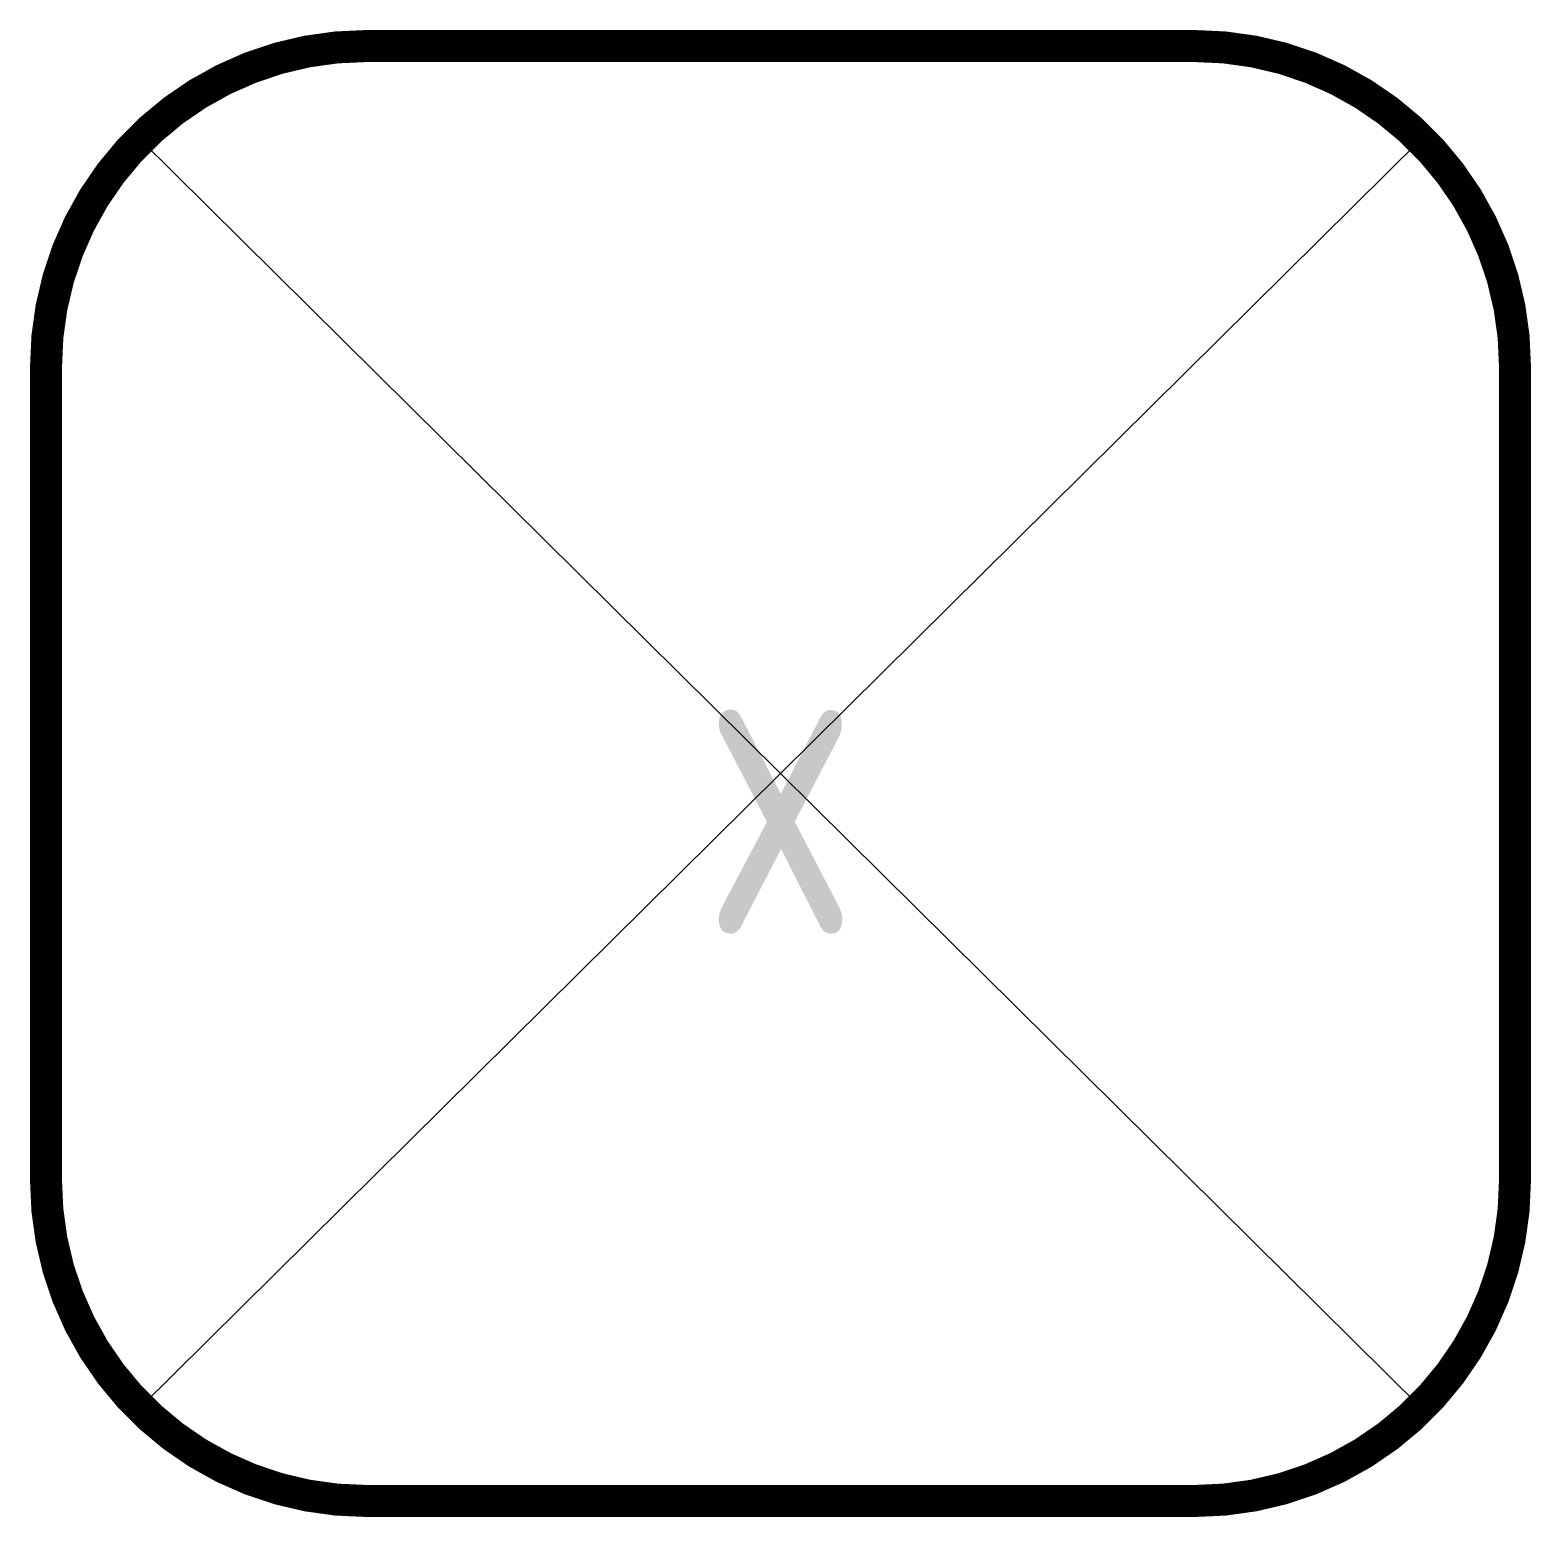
# Model space of a CAD drawing. Header units: metres. Extents: x -162 to 83385, y -62392 to -1971.
# Drawn here: x 49500.9 to 49735.4, y -10446.8 to -10214.6 of the extents above; entities that cross this region are included whole.
import ezdxf
from ezdxf.enums import TextEntityAlignment as Align

# ---------------------------------------------------------------- set-up
doc = ezdxf.new("R2010")
doc.units = ezdxf.units.M
doc.header["$LTSCALE"] = 0.5
for name, color, linetype, lineweight in [('ELIN_Attribut_01_Produkt_ID', 7, 'Continuous', 0), ('ELIN_Attribut_02_Stromkreis', 7, 'Continuous', 0), ('ELIN_Attribut_03_Verteilerbereich', 7, 'Continuous', 0), ('ELIN_Attribut_04_Montagehoehe', 7, 'Continuous', 0), ('ELIN_Attribut_05_Montageart', 7, 'Continuous', 0), ('ELIN_Attribut_06_Tuernummer', 7, 'Continuous', 0), ('ELIN_Attribut_07_Bemerkung', 7, 'Continuous', 0), ('ELIN_Attribut_08_Adresse', 7, 'Continuous', 0), ('ELIN_Attribut_10_AKZ1', 7, 'Continuous', 0), ('ELIN_Attribut_11_AKZ2', 7, 'Continuous', 0), ('ELIN_Attribut_12_Sonstiges1', 7, 'Continuous', 0), ('ELIN_Attribut_13_Sonstiges2', 7, 'Continuous', 0), ('ELIN_Attribut_14_Bauteil', 7, 'Continuous', 0), ('ELIN_Attribut_15_Ebene', 7, 'Continuous', 0), ('ELIN_Attribut_16_Raumnummer', 7, 'Continuous', 0), ('ELIN_Attribut_17_Raumname', 7, 'Continuous', 0), ('ELIN_Attribut_18_Montageabschnitt', 7, 'Continuous', 0), ('ELIN_Attribut_Basispunkt', 2, 'Continuous', 0), ('ELIN_Attribute_GEMOS', 11, 'Continuous', 0), ('ELIN_STS_DE_Downlight', 7, 'Continuous', 0)]:
    doc.layers.add(name, color=color, linetype=linetype, lineweight=lineweight)
doc.layers.get('0').off()
doc.styles.add('ELIN_Attribute', font='isocp.shx', dxfattribs={"width": 0.8})

# ---------------------------------------------------------------- blocks, each defined once
blk = doc.blocks.new('ELIN_STS_DOWNLIGHT_ECKIG')
at = {"color": 0}
for p, q in [((-100, 99.02), (100, -99.02)), ((100, 99.02), (-100, -99.02))]:
    blk.add_line(p, q, dxfattribs=at)
at = {"color": 0, "const_width": 5}
blk.add_lwpolyline([(-114.72, 63.59, -0.414214), (-64.72, 113.59), (64.72, 113.59, -0.414214), (114.72, 63.59), (114.72, -63.59, -0.414214), (64.72, -113.59), (-64.72, -113.59, -0.414214), (-114.72, -63.59)], format="xyb", close=True, dxfattribs=at)
at = {"layer": 'ELIN_Attribut_01_Produkt_ID', "style": 'ELIN_Attribute', "width": 0.8, "flags": 8}
blk.add_attdef('01_PRODUKT_ID', (-540, -308, 0), '', height=150, dxfattribs=at)
at = {"layer": 'ELIN_Attribut_02_Stromkreis', "style": 'ELIN_Attribute', "width": 0.8, "flags": 8}
blk.add_attdef('02_STROMKREIS', (-540, 184, 0), '', height=150, dxfattribs=at)
at = {"layer": 'ELIN_Attribut_03_Verteilerbereich', "style": 'ELIN_Attribute', "width": 0.8, "flags": 8}
blk.add_attdef('03_VERTEILERBEREICH', (-247.54, -604.4, 0), '', height=125, dxfattribs=at)
at = {"layer": 'ELIN_Attribut_04_Montagehoehe', "style": 'ELIN_Attribute', "width": 0.8, "flags": 8}
blk.add_attdef('04_MONTAGEHOEHE', text='', height=125, dxfattribs=at).set_placement((-265.5, -54.68, 0), align=Align.RIGHT)
at = {"layer": 'ELIN_Attribut_05_Montageart', "style": 'ELIN_Attribute', "width": 0.8, "flags": 8}
blk.add_attdef('05_MONTAGEART', (301.5, -51, 0), '', height=125, dxfattribs=at)
at = {"layer": 'ELIN_Attribut_06_Tuernummer', "style": 'ELIN_Attribute', "width": 0.8, "flags": 8}
blk.add_attdef('06_TUERNUMMER', text='', height=125, dxfattribs=at).set_placement((-265.5, -254.68, 0), align=Align.RIGHT)
at = {"layer": 'ELIN_Attribut_07_Bemerkung', "style": 'ELIN_Attribute', "width": 0.8, "flags": 8}
blk.add_attdef('07_BEMERKUNG', (-247.54, -804.4, 0), '', height=125, dxfattribs=at)
at = {"layer": 'ELIN_Attribut_08_Adresse', "style": 'ELIN_Attribute', "width": 0.8, "flags": 8}
blk.add_attdef('08_ADRESSE', (-247.54, -1004.4, 0), '', height=125, dxfattribs=at)
at = {"layer": 'ELIN_Attribut_10_AKZ1', "style": 'ELIN_Attribute', "width": 0.8, "flags": 8}
blk.add_attdef('10_AKZ1', (-247.54, -1404.4, 0), '', height=125, dxfattribs=at)
at = {"layer": 'ELIN_Attribut_11_AKZ2', "style": 'ELIN_Attribute', "width": 0.8, "flags": 8}
blk.add_attdef('11_AKZ2', (-247.54, -1604.4, 0), '', height=125, dxfattribs=at)
at = {"layer": 'ELIN_Attribut_12_Sonstiges1', "style": 'ELIN_Attribute', "width": 0.8, "flags": 8}
blk.add_attdef('12_SONSTIGES1', (-247.54, -1804.4, 0), '', height=125, dxfattribs=at)
at = {"layer": 'ELIN_Attribut_13_Sonstiges2', "style": 'ELIN_Attribute', "width": 0.8, "flags": 8}
blk.add_attdef('13_SONSTIGES2', (-247.54, -2004.4, 0), '', height=125, dxfattribs=at)
at = {"layer": 'ELIN_Attribut_14_Bauteil', "style": 'ELIN_Attribute', "width": 0.8, "flags": 8}
blk.add_attdef('14_BAUTEIL', (-247.54, -2204.4, 0), '', height=125, dxfattribs=at)
at = {"layer": 'ELIN_Attribut_15_Ebene', "style": 'ELIN_Attribute', "width": 0.8, "flags": 8}
blk.add_attdef('15_EBENE', (-247.54, -2404.4, 0), '', height=125, dxfattribs=at)
at = {"layer": 'ELIN_Attribut_16_Raumnummer', "style": 'ELIN_Attribute', "width": 0.8, "flags": 8}
blk.add_attdef('16_RAUMNUMMER', (-247.54, -2604.4, 0), '', height=125, dxfattribs=at)
at = {"layer": 'ELIN_Attribut_17_Raumname', "style": 'ELIN_Attribute', "width": 0.8, "flags": 8}
blk.add_attdef('17_RAUMNAME', (-247.54, -2804.4, 0), '', height=125, dxfattribs=at)
at = {"layer": 'ELIN_Attribut_18_Montageabschnitt', "style": 'ELIN_Attribute', "width": 0.8, "flags": 8}
blk.add_attdef('18_MONTAGEABSCHNITT', (-247.54, -3004.4, 0), '', height=125, dxfattribs=at)
at = {"layer": 'ELIN_Attribut_Basispunkt', "style": 'ELIN_Attribute', "width": 0.8, "flags": 8}
blk.add_attdef('Basispunkt', text='', height=50, dxfattribs=at).set_placement((0, 0), align=Align.MIDDLE)
at = {"layer": 'ELIN_Attribute_GEMOS', "style": 'ELIN_Attribute', "width": 0.6}
for tag, p in [('G01_PRO02ID', (1620.46, 183.63)), ('G02_BEZEICHNUNG', (1620.46, -14.62, 0)), ('G03_DESCRIPTION', (1620.46, -204.4, 0)), ('G04_GEMOS-SYMBOL', (1623.81, -404.4, 0)), ('G05_GEMOS-TYP', (1623.81, -604.4, 0)), ('G06_ORTSKENNUNG', (1620.46, -804.4, 0)), ('G08_FREI1', (1620.46, -1004.4, 0)), ('G08_FREI2', (1620.46, -1204.4, 0))]:
    blk.add_attdef(tag, p, '', height=125, dxfattribs=at)

msp = doc.modelspace()

# ---------------------------------------------------------------- block references
at = {"layer": 'ELIN_STS_DE_Downlight', "lineweight": 0}
ref = msp.add_blockref('ELIN_STS_DOWNLIGHT_ECKIG', (49618.16, -10330.72), dxfattribs=at)
ref.add_attrib('Basispunkt', 'x', dxfattribs={"layer": 'ELIN_Attribut_Basispunkt', "height": 50, "style": 'ELIN_Attribute', "width": 0.8}).set_placement((49618.16, -10330.72), align=Align.MIDDLE)

doc.saveas('drawing.dxf')
